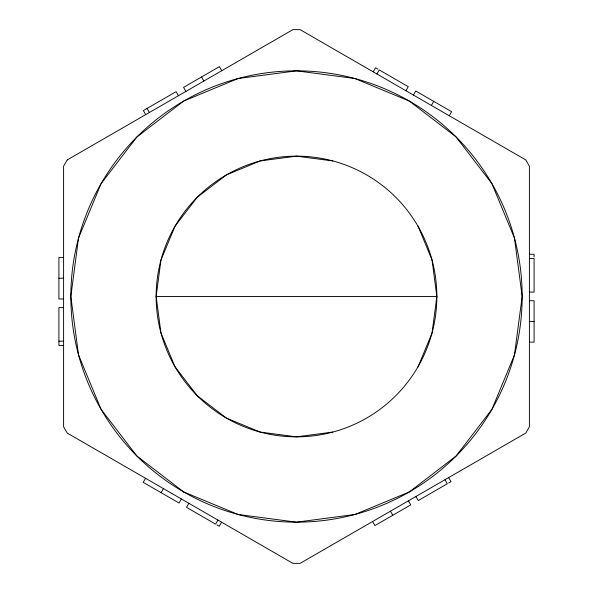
<?xml version="1.0" encoding="UTF-8"?>
<svg xmlns="http://www.w3.org/2000/svg" width="593" height="593" viewBox="0 0 593 593"><rect width="100%" height="100%" fill="white"/><g stroke="black" fill="none" stroke-linecap="round" stroke-linejoin="round"><path stroke-width="0.89" d="M332.829 432.067L296.5 436.848L260.171 432.067L226.326 418.05L197.254 395.746L174.95 366.674L160.933 332.829L156.152 296.5L160.933 260.171L174.95 226.326L197.254 197.254L226.326 174.95L260.171 160.933L296.5 156.152L332.829 160.933M417.902 225.777L432.03 259.89L436.848 296.5L432.03 333.11L417.902 367.223M373.197 71.842L375.539 67.787L377.837 69.114M376.889 73.969L379.224 69.915L408.266 86.682L405.931 90.736M145.544 478.284L143.202 482.339L179.049 503.034L181.391 498.98M161.074 492.657L163.416 488.602M413.41 95.058L415.752 91.003L451.599 111.699L449.257 115.754M188.87 503.301L186.528 507.356L215.57 524.123L217.913 520.068M431.385 105.435L433.728 101.381M221.604 522.203L219.262 526.25L216.956 524.924M448.679 482.984L450.984 481.649L448.642 477.602M529.408 254.286L534.093 254.286L534.093 256.947M63.592 257.607L58.907 257.607L58.907 298.998L63.592 298.998M529.408 258.548L534.093 258.548L534.093 292.082L529.408 292.082M58.907 278.243L63.592 278.243M156.152 296.5L436.848 296.5A140.348 140.348 0 0 0 226.326 174.95A140.348 140.348 0 0 0 226.326 418.05A140.348 140.348 0 0 0 436.848 296.5M529.408 300.725L534.093 300.725L534.093 342.117L529.408 342.117M63.592 307.634L58.907 307.634L58.907 345.43L63.592 345.43M529.408 321.48L534.093 321.48M58.907 341.168L63.592 341.168M221.752 70.715L219.417 66.661L183.571 87.356L185.905 91.411M444.958 479.73L447.292 483.784L418.25 500.551L415.915 496.497M201.546 76.979L203.881 81.033M178.426 95.725L176.084 91.678L143.358 110.572L145.693 114.627M408.429 500.818L410.771 504.873L374.924 525.568L372.582 521.514M390.453 511.196L392.796 515.25M147.042 108.445L149.384 112.492M78.528 238.097L70.834 296.5L78.528 354.903L101.069 409.333L136.931 456.069L183.667 491.931L238.097 514.472L296.5 522.166L354.903 514.472L409.333 491.931L456.069 456.069L491.931 409.333L514.472 354.903L522.166 296.5L514.472 238.097L491.931 183.667L456.069 136.931L409.333 101.069L354.903 78.528L296.5 70.834L238.097 78.528L183.667 101.069L136.931 136.931L101.069 183.667L78.528 238.097M67.217 159.94L63.592 166.21L63.592 426.79L67.217 433.06L292.875 563.35L300.125 563.35L525.783 433.06L529.408 426.79L529.408 166.21L525.783 159.94L300.125 29.65L292.875 29.65L67.217 159.94M183.667 491.931A225.666 225.666 0 0 0 522.166 296.5A225.666 225.666 0 0 0 183.667 101.069A225.666 225.666 0 0 0 183.667 491.931"/></g></svg>
